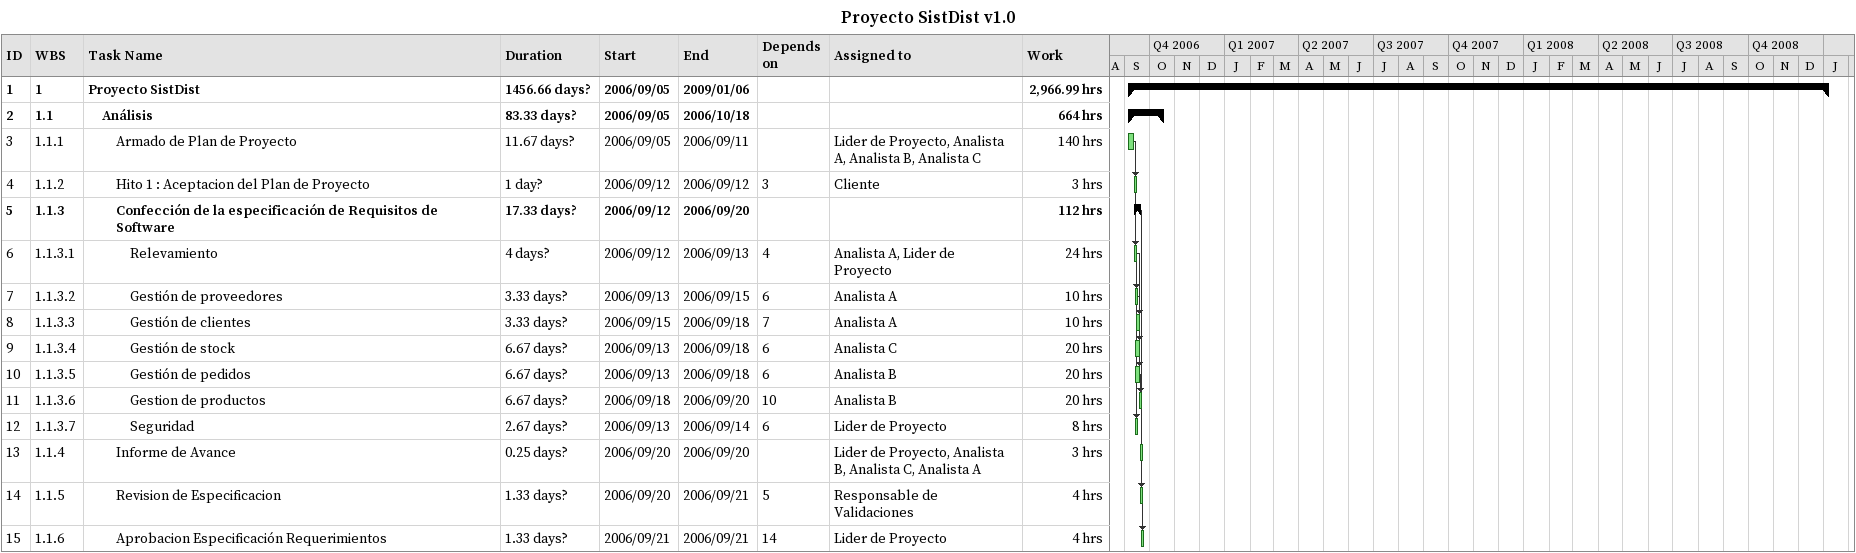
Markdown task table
Proyecto SistDist v1.0

| ID | WBS | Task | Duration | Start | Finish | Predecessors | Resources | Work (h) |
|---|---|---|---|---|---|---|---|---|
| 1 | 1 | **Proyecto SistDist** | 1456.66d? | 2006-09-05 | 2009-01-06 |  |  | 2966.99 |
| 2 | 1.1 | **Análisis** | 83.33d? | 2006-09-05 | 2006-10-18 |  |  | 664 |
| 3 | 1.1.1 | Armado de Plan de Proyecto | 11.67d? | 2006-09-05 | 2006-09-11 |  | Lider de Proyecto, Analista A, Analista B, Analista C | 140 |
| 4 | 1.1.2 | Hito 1 : Aceptacion del Plan de Proyecto | 1d? | 2006-09-12 | 2006-09-12 | 3 | Cliente | 3 |
| 5 | 1.1.3 | **Confección de la especificación de Requisitos de Software** | 17.33d? | 2006-09-12 | 2006-09-20 |  |  | 112 |
| 6 | 1.1.3.1 | Relevamiento | 4d? | 2006-09-12 | 2006-09-13 | 4 | Analista A, Lider de Proyecto | 24 |
| 7 | 1.1.3.2 | Gestión de proveedores | 3.33d? | 2006-09-13 | 2006-09-15 | 6 | Analista A | 10 |
| 8 | 1.1.3.3 | Gestión de clientes | 3.33d? | 2006-09-15 | 2006-09-18 | 7 | Analista A | 10 |
| 9 | 1.1.3.4 | Gestión de stock | 6.67d? | 2006-09-13 | 2006-09-18 | 6 | Analista C | 20 |
| 10 | 1.1.3.5 | Gestión de pedidos | 6.67d? | 2006-09-13 | 2006-09-18 | 6 | Analista B | 20 |
| 11 | 1.1.3.6 | Gestion de productos | 6.67d? | 2006-09-18 | 2006-09-20 | 10 | Analista B | 20 |
| 12 | 1.1.3.7 | Seguridad | 2.67d? | 2006-09-13 | 2006-09-14 | 6 | Lider de Proyecto | 8 |
| 13 | 1.1.4 | Informe de Avance | 0.25d? | 2006-09-20 | 2006-09-20 |  | Lider de Proyecto, Analista B, Analista C, Analista A | 3 |
| 14 | 1.1.5 | Revision de Especificacion | 1.33d? | 2006-09-20 | 2006-09-21 | 5 | Responsable de Validaciones | 4 |
| 15 | 1.1.6 | Aprobacion Especificación Requerimientos | 1.33d? | 2006-09-21 | 2006-09-21 | 14 | Lider de Proyecto | 4 |
